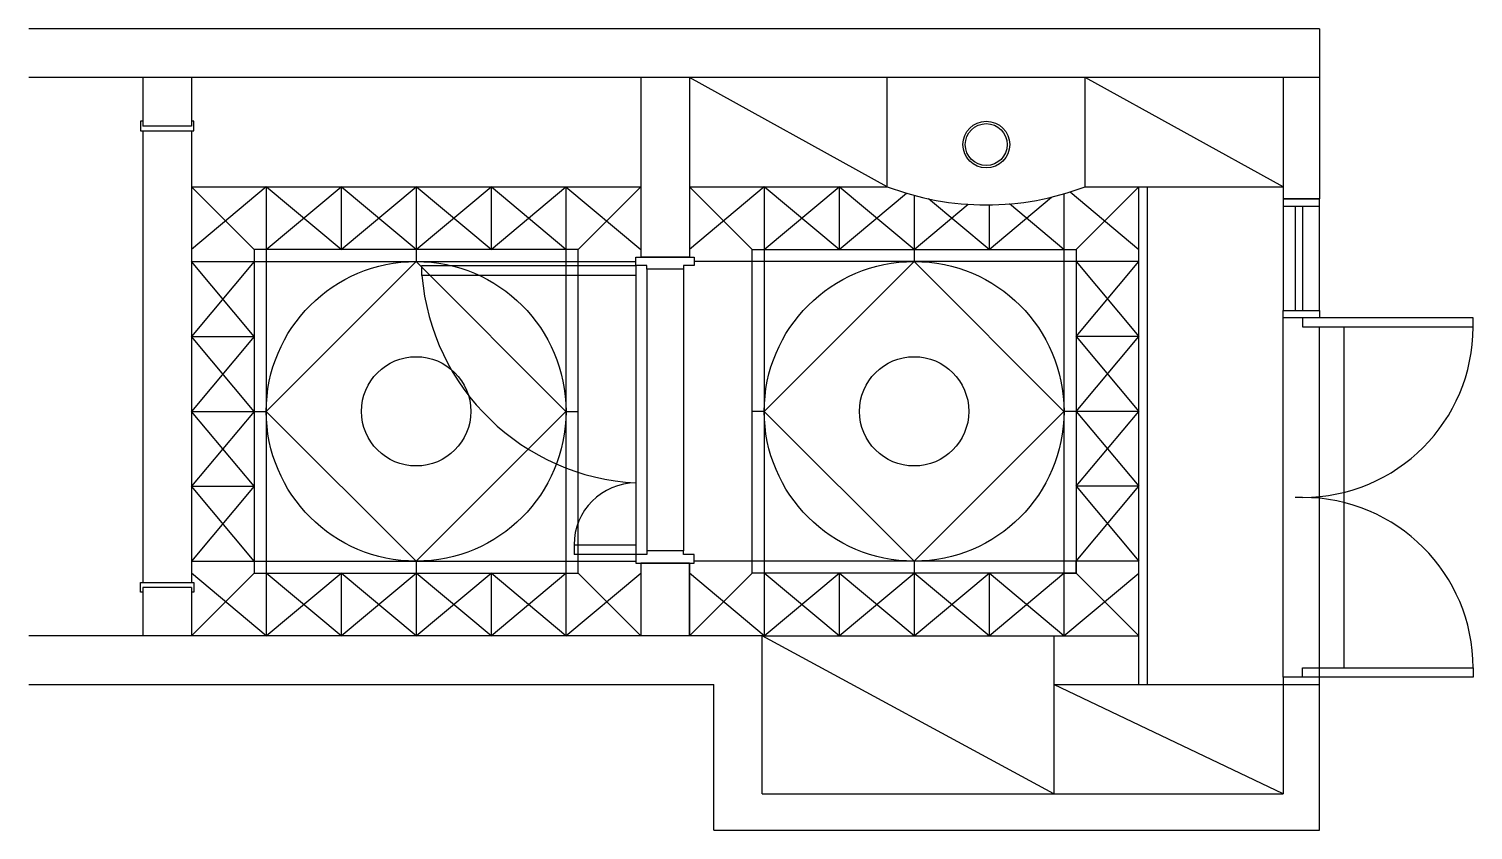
# Model space of a CAD drawing. Header units: millimetres. Extents: x -25008 to -19063, y -2310 to 989.
import ezdxf

# ---------------------------------------------------------------- set-up
doc = ezdxf.new("R2010")
doc.units = ezdxf.units.MM
doc.linetypes.add('HID', pattern=[3, 2, -1])
for name, color, linetype in [('DOOR', 4, 'Continuous'), ('H1', 6, 'HID'), ('OPEN', 6, 'Continuous'), ('PAT', 8, 'Continuous'), ('W1', 3, 'Continuous'), ('W2', 2, 'Continuous'), ('W3', 7, 'Continuous'), ('WALL', 7, 'Continuous'), ('WIN', 4, 'Continuous')]:
    doc.layers.add(name, color=color, linetype=linetype)

msp = doc.modelspace()

# ---------------------------------------------------------------- linework, layer by layer
at = {"layer": 'DOOR', "color": 8}
for p, q in [((-22509, 14.4), (-22509, -1175.6)), ((-22464, -0.6), (-22464, -1160.6)), ((-22314, -0.6), (-22314, -1160.6))]:
    msp.add_line(p, q, dxfattribs=at)
at = {"layer": 'DOOR'}
msp.add_line((-22764, -1135.6), (-22764, -1175.6), dxfattribs=at)
for points in [[(-23389.9, 14.4), (-22509, 14.4), (-22509, -25.6), (-23389.9, -25.6), (-23389.9, 14.4)], [(-22764, -1135.6), (-22509, -1135.6), (-22509, -1175.6), (-22764, -1175.6)]]:
    msp.add_lwpolyline(points, dxfattribs=at)
at = {"layer": 'DOOR', "color": 7}
for points in [[(-22509, 49.4), (-22269, 49.4), (-22269, 14.4), (-22314, 14.4), (-22314, -0.6), (-22464, -0.6), (-22464, 14.4), (-22509, 14.4)], [(-22509, -1210.6), (-22269, -1210.6), (-22269, -1175.6), (-22314, -1175.6), (-22314, -1160.6), (-22464, -1160.6), (-22464, -1175.6), (-22509, -1175.6)]]:
    msp.add_lwpolyline(points, close=True, dxfattribs=at)
at = {"layer": 'DOOR'}
for points in [[(-19764.9, -200.2), (-19764.9, -238.2), (-19062.9, -238.2), (-19062.9, -200.2)], [(-19764.9, -1680.2), (-19764.9, -1642.2), (-19062.9, -1642.2), (-19062.9, -1680.2)]]:
    msp.add_lwpolyline(points, close=True, dxfattribs=at)
for centre, radius, start, end in [((-22459.8, 51.5), 933.4, 184.73676, 266.97449), ((-19764.9, -238.2), 702, 270, 0), ((-22509, -1135.6), 255, 90, 180), ((-19764.9, -1642.2), 702, 0, 90)]:
    msp.add_arc(centre, radius, start, end, dxfattribs=at)
at = {"layer": 'H1'}
for p, q in [((-24539, 569.4), (-24539, -1290.6)), ((-24339, 569.4), (-24339, -1290.6))]:
    msp.add_line(p, q, dxfattribs=at)
at = {"layer": 'OPEN'}
for p, q in [((-20439, -1710.2), (-20439, 339.4)), ((-20404, -1710.2), (-20404, 339.4))]:
    msp.add_line(p, q, dxfattribs=at)
at = {"layer": 'PAT'}
for p, q in [((-24339, 339.4), (-22489, 339.4)), ((-24080.7, 81.1), (-24339, 339.4)), ((-24030.7, 339.4), (-24339, 81.1)), ((-24030.7, 81.1), (-23722.4, 339.4)), ((-23722.4, 81.1), (-24030.7, 339.4)), ((-24030.7, 339.4), (-24030.7, -1510.6)), ((-23722.4, 339.4), (-23722.4, 81.1)), ((-23722.4, 81.1), (-23414, 339.4)), ((-23414, 81.1), (-23722.4, 339.4)), ((-23414, 339.4), (-23414, 31.1)), ((-23414, 81.1), (-23105.7, 339.4)), ((-23105.7, 81.1), (-23414, 339.4)), ((-22797.4, 81.1), (-23105.7, 339.4)), ((-23105.7, 81.1), (-22797.4, 339.4)), ((-23105.7, 339.4), (-23105.7, 81.1)), ((-22797.4, 339.4), (-22489, 81.1)), ((-22797.4, 339.4), (-22797.4, -1510.6)), ((-22747.4, 81.1), (-22489, 339.4)), ((-22030.7, 81.1), (-22289, 339.4)), ((-21980.7, 339.4), (-22289, 81.1)), ((-21672.4, 81.1), (-21980.7, 339.4)), ((-21980.7, 81.1), (-21672.4, 339.4)), ((-21980.7, 339.4), (-21980.7, -1510.6)), ((-21672.4, 339.4), (-21672.4, 81.1)), ((-21364, 81.1), (-21672.4, 339.4)), ((-21672.4, 81.1), (-21395.9, 312.7)), ((-21364, 303.7), (-21364, 31.1)), ((-20747.4, 310), (-20747.4, -1510.6)), ((-20721.6, 317.8), (-20439, 81.1)), ((-20697.4, 81.1), (-20439, 339.4)), ((-20439, -1290.6), (-20439, 339.4)), ((-21364, 81.1), (-21142.2, 266.9)), ((-21055.7, 81.1), (-21304.2, 289.3)), ((-21055.7, 81.1), (-20798.8, 296.3)), ((-21055.7, 264.5), (-21055.7, 81.1)), ((-20747.4, 81.1), (-20971, 268.4)), ((-24339, 31.1), (-22509, 31.1)), ((-24080.7, -277.3), (-24339, 31.1)), ((-24080.7, 31.1), (-24339, -277.3)), ((-20439, 31.1), (-22269, 31.1)), ((-20697.4, 31.1), (-20439, -277.3)), ((-20697.4, -277.3), (-20439, 31.1)), ((-24339, -277.3), (-24080.7, -277.3)), ((-24080.7, -277.3), (-24339, -585.6)), ((-24080.7, -585.6), (-24339, -277.3)), ((-20439, -277.3), (-20697.4, -277.3)), ((-20697.4, -585.6), (-20439, -277.3)), ((-20697.4, -277.3), (-20439, -585.6)), ((-24339, -585.6), (-24030.7, -585.6)), ((-24080.7, -585.6), (-24339, -893.9)), ((-24080.7, -893.9), (-24339, -585.6)), ((-22797.4, -585.6), (-22747.4, -585.6)), ((-21980.7, -585.6), (-22030.7, -585.6)), ((-20439, -585.6), (-20747.4, -585.6)), ((-20697.4, -893.9), (-20439, -585.6)), ((-20697.4, -585.6), (-20439, -893.9)), ((-24339, -893.9), (-24080.7, -893.9)), ((-24080.7, -893.9), (-24339, -1202.3)), ((-24080.7, -1202.3), (-24339, -893.9)), ((-20439, -893.9), (-20697.4, -893.9)), ((-20697.4, -1202.3), (-20439, -893.9)), ((-20697.4, -893.9), (-20439, -1202.3)), ((-24339, -1202.3), (-22509, -1202.3)), ((-23414, -1202.3), (-23414, -1510.6)), ((-20439, -1202.3), (-22269, -1202.3)), ((-21364, -1202.3), (-21364, -1510.6)), ((-24030.7, -1510.6), (-24339, -1252.3)), ((-24080.7, -1252.3), (-24339, -1510.6)), ((-24030.7, -1510.6), (-23722.4, -1252.3)), ((-23722.4, -1510.6), (-24030.7, -1252.3)), ((-23722.4, -1510.6), (-23414, -1252.3)), ((-23414, -1510.6), (-23722.4, -1252.3)), ((-23722.4, -1252.3), (-23722.4, -1510.6)), ((-23414, -1510.6), (-23105.7, -1252.3)), ((-23105.7, -1510.6), (-23414, -1252.3)), ((-23105.7, -1510.6), (-22797.4, -1252.3)), ((-22797.4, -1510.6), (-23105.7, -1252.3)), ((-23105.7, -1252.3), (-23105.7, -1510.6)), ((-22797.4, -1510.6), (-22489, -1252.3)), ((-22747.4, -1252.3), (-22489, -1510.6)), ((-21980.7, -1510.6), (-22289, -1252.3)), ((-22030.7, -1252.3), (-22289, -1510.6)), ((-21980.7, -1510.6), (-21672.4, -1252.3)), ((-21672.4, -1510.6), (-21980.7, -1252.3)), ((-21672.4, -1252.3), (-21672.4, -1510.6)), ((-21672.4, -1510.6), (-21364, -1252.3)), ((-21364, -1510.6), (-21672.4, -1252.3)), ((-21364, -1510.6), (-21055.7, -1252.3)), ((-21055.7, -1510.6), (-21364, -1252.3)), ((-21055.7, -1252.3), (-21055.7, -1510.6)), ((-21055.7, -1510.6), (-20747.4, -1252.3)), ((-20747.4, -1510.6), (-21055.7, -1252.3)), ((-20747.4, -1510.6), (-20439, -1252.3)), ((-20697.4, -1252.3), (-20439, -1510.6)), ((-20789, -1510.6), (-20439, -1510.6))]:
    msp.add_line(p, q, dxfattribs=at)
for points in [[(-22747.4, 81.1), (-24080.7, 81.1), (-24080.7, -1252.3), (-22747.4, -1252.3)], [(-22030.7, 81.1), (-20697.4, 81.1), (-20697.4, -1252.3), (-22030.7, -1252.3)], [(-22797.4, -585.6), (-23414, 31.1), (-24030.7, -585.6), (-23414, -1202.3)], [(-21980.7, -585.6), (-21364, 31.1), (-20747.4, -585.6), (-21364, -1202.3)], [(-20697.4, -1202.3), (-20747.4, -1202.3), (-20747.4, -1252.3), (-20697.4, -1252.3)]]:
    msp.add_lwpolyline(points, close=True, dxfattribs=at)
msp.add_lwpolyline([(-19594.9, -238.2), (-19594.9, -1642.2)], dxfattribs=at)
for centre, radius in [((-23414, -585.6), 617), ((-21364, -585.6), 617), ((-23414, -585.6), 225), ((-21364, -585.6), 225)]:
    msp.add_circle(centre, radius, dxfattribs=at)
at = {"layer": 'W1'}
for p, q in [((-19694.9, 989.4), (-25008.1, 989.4)), ((-19694.9, 789.4), (-25008.1, 789.4)), ((-21989, -1510.6), (-25008.1, -1510.6)), ((-25008.1, -1710.6), (-22189, -1710.6))]:
    msp.add_line(p, q, dxfattribs=at)
at = {"layer": 'W2'}
for p, q in [((-19694.9, 989.4), (-19694.9, 289.4)), ((-24539, 789.4), (-24539, 589.4)), ((-24339, 789.4), (-24339, 589.4)), ((-22489, 789.4), (-22489, 49.4)), ((-22289, 789.4), (-22289, 49.4)), ((-19844.9, 789.4), (-19844.9, 289.4)), ((-24339, 589.4), (-24539, 589.4)), ((-19844.9, 289.4), (-19694.9, 289.4)), ((-19694.9, 289.4), (-19844.9, 289.4)), ((-22289, 49.4), (-22489, 49.4)), ((-22464, 49.4), (-22314, 49.4)), ((-22489, -1210.6), (-22489, -1510.6)), ((-22289, -1210.6), (-22489, -1210.6)), ((-22289, -1210.6), (-22289, -1510.6)), ((-22289, -1510.6), (-22289, -1210.6)), ((-24539, -1310.6), (-24539, -1510.6)), ((-24339, -1310.6), (-24539, -1310.6)), ((-24339, -1310.6), (-24339, -1510.6)), ((-21989, -2160.2), (-21989, -1510.6)), ((-22189, -2310.2), (-22189, -1710.6)), ((-19844.9, -1710.2), (-19844.9, -2160.2)), ((-19844.9, -1710.2), (-19694.9, -1710.2)), ((-19694.9, -2310.2), (-19694.9, -1710.2)), ((-21989, -2160.2), (-19844.9, -2160.2))]:
    msp.add_line(p, q, dxfattribs=at)
at = {"layer": 'W3'}
for points in [[(-24539, 609.4), (-24549, 609.4), (-24549, 569.4), (-24329, 569.4), (-24329, 609.4), (-24339, 609.4)], [(-24539, -1330.6), (-24549, -1330.6), (-24549, -1290.6), (-24329, -1290.6), (-24329, -1330.6), (-24339, -1330.6)]]:
    msp.add_lwpolyline(points, dxfattribs=at)
at = {"layer": 'WALL'}
msp.add_line((-22189, -2310.2), (-19694.9, -2310.2), dxfattribs=at)
at = {"layer": 'WIN', "color": 2}
for p, q in [((-21474.3, 339.4), (-22289, 789.4)), ((-21474.3, 339.4), (-21474.3, 789.4)), ((-20659.6, 339.4), (-20659.6, 789.4)), ((-19844.9, 339.4), (-20659.6, 789.4)), ((-22289, 339.4), (-21474.3, 339.4)), ((-20659.6, 339.4), (-19844.9, 339.4)), ((-19694.9, 289.4), (-19844.9, 289.4)), ((-19844.9, 289.4), (-19844.9, 259.4)), ((-19844.9, 259.4), (-19844.9, -170.2)), ((-19844.9, 259.4), (-19694.9, 259.4)), ((-19794.9, 259.4), (-19794.9, -170.2)), ((-19764.9, 259.4), (-19764.9, -170.2)), ((-19694.9, 259.4), (-19694.9, 289.4)), ((-19694.9, -170.2), (-19694.9, 259.4)), ((-19844.9, -200.2), (-19844.9, -170.2)), ((-19844.9, -170.2), (-19694.9, -170.2)), ((-19694.9, -170.2), (-19694.9, -200.2)), ((-19844.9, -1680.2), (-19844.9, -200.2)), ((-19694.9, -200.2), (-19844.9, -200.2)), ((-19694.9, -1642.2), (-19694.9, -238.2)), ((-19764.9, -940.2), (-19794.9, -940.2)), ((-19764.9, -940.2), (-19794.9, -940.2)), ((-20789, -2160.2), (-21989, -1510.6)), ((-21989, -1510.6), (-20789, -1510.6)), ((-20789, -1510.6), (-20789, -2160.2)), ((-19694.9, -1680.2), (-19694.9, -1642.2)), ((-19844.9, -2160.2), (-20789, -1710.2)), ((-20789, -1710.2), (-19844.9, -1710.2)), ((-19694.9, -1680.2), (-19844.9, -1680.2)), ((-19844.9, -1680.2), (-19844.9, -1710.2)), ((-19844.9, -1710.2), (-19694.9, -1710.2)), ((-19694.9, -1710.2), (-19694.9, -1680.2))]:
    msp.add_line(p, q, dxfattribs=at)
for radius in [96.3, 86.3]:
    msp.add_circle((-21067, 512.9), radius, dxfattribs=at)
msp.add_arc((-21067, 1408.2), 1143.7, 249.13551, 290.86449, dxfattribs=at)

doc.saveas('drawing.dxf')
